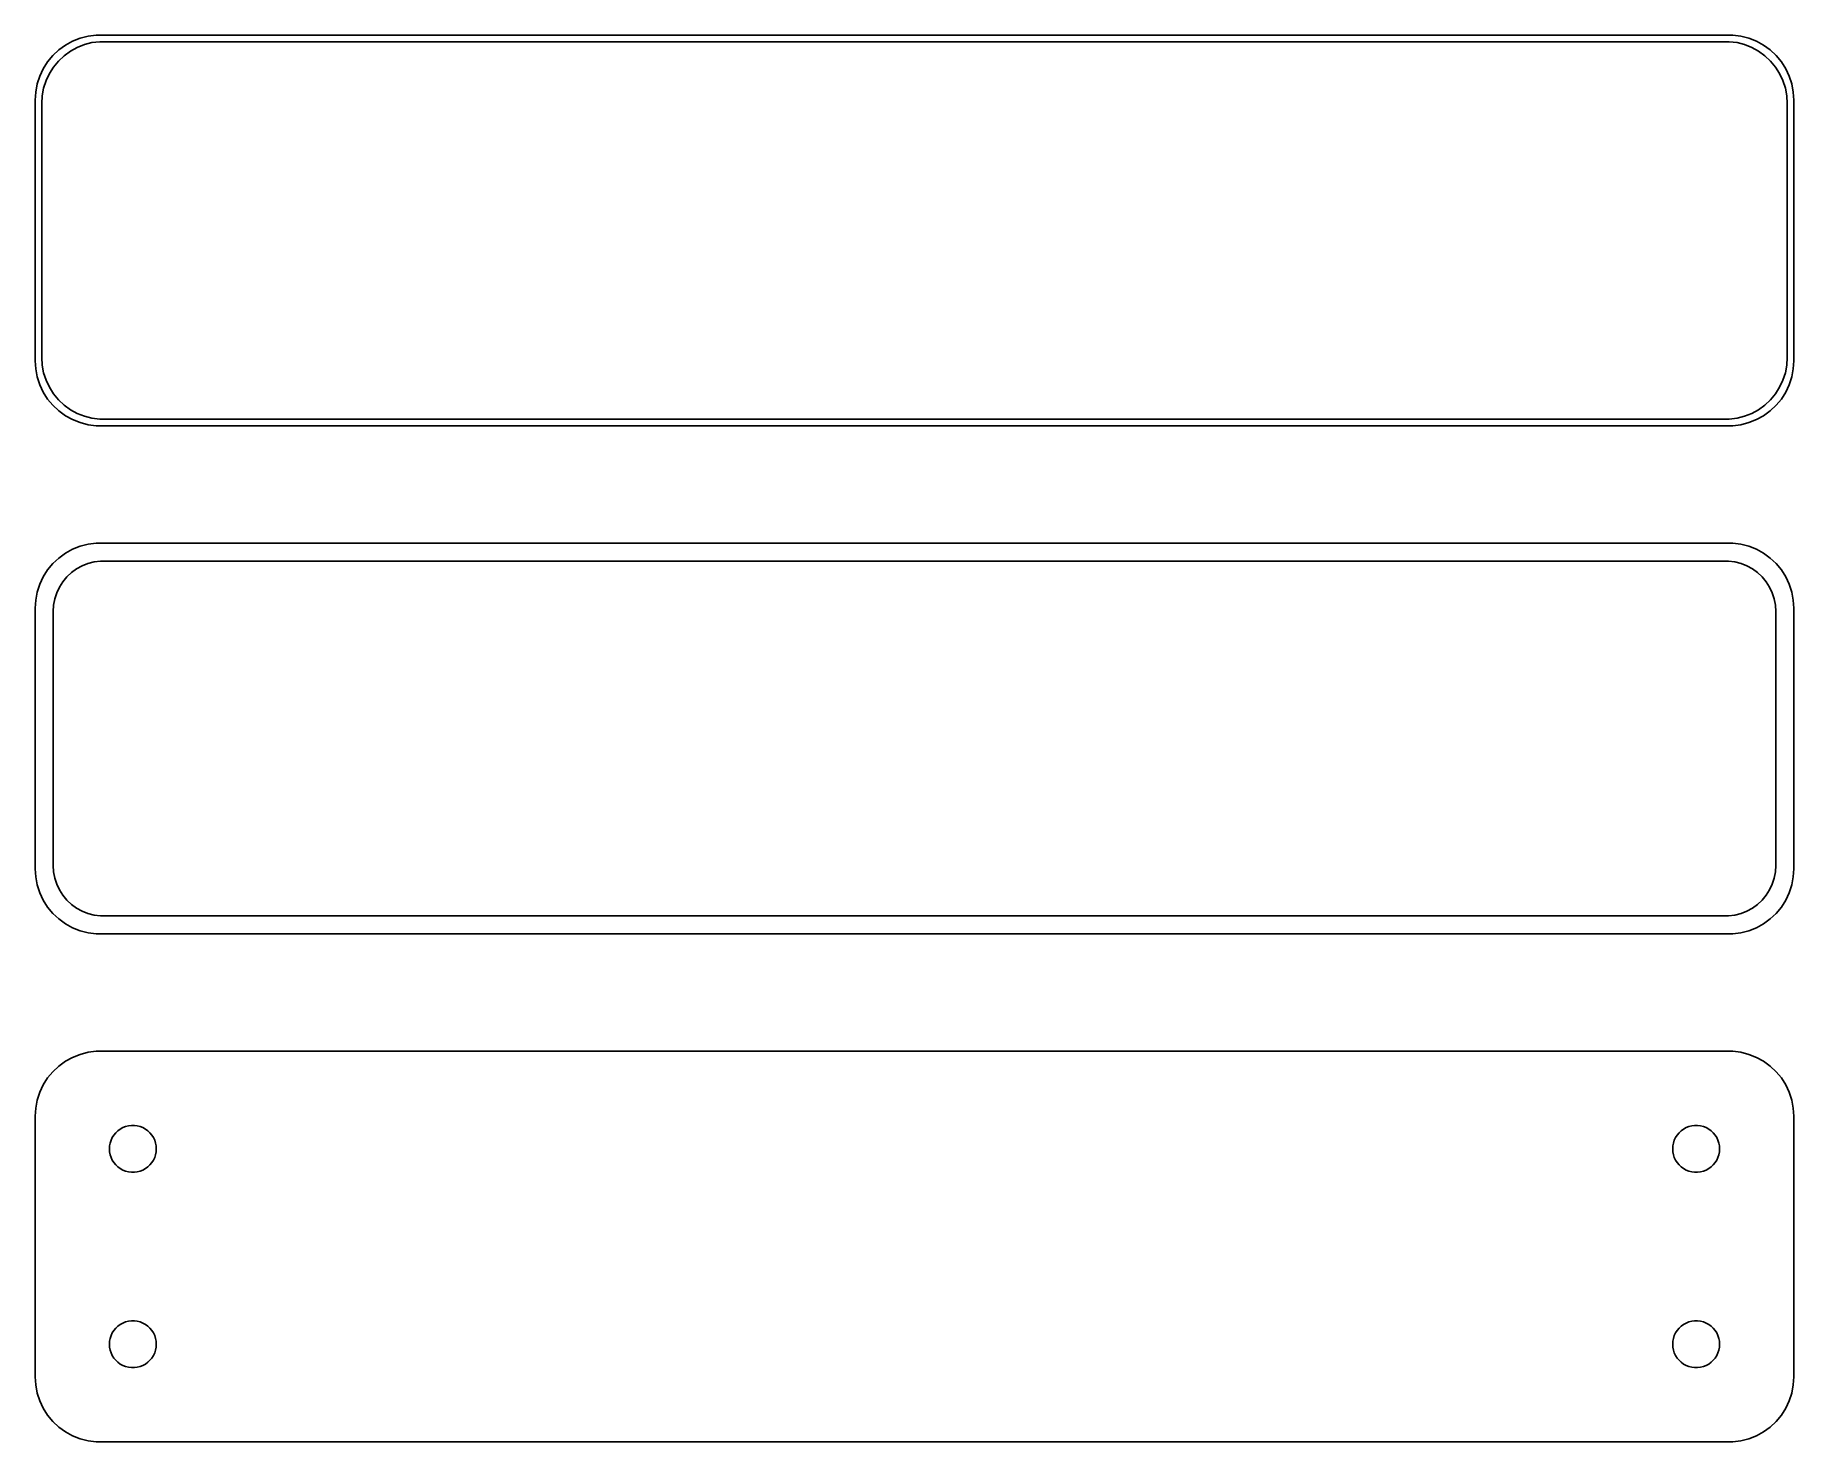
# Model space of a CAD drawing. Header units: metres. Extents: x -68 to 68, y 63 to 171.
import ezdxf

# ---------------------------------------------------------------- set-up
doc = ezdxf.new("R2010")
doc.units = ezdxf.units.M

msp = doc.modelspace()

# ---------------------------------------------------------------- linework, layer by layer
for p, q in [((-65.1791, 170.222), (-65.6871, 169.853)), ((-64.6289, 170.524), (-65.1791, 170.222)), ((-64.0451, 170.755), (-64.6289, 170.524)), ((-64.2724, 170.048), (-63.7178, 170.268)), ((-63.4369, 170.911), (-64.0451, 170.755)), ((-63.7178, 170.268), (-63.1401, 170.416)), ((-62.8139, 170.99), (-63.4369, 170.911)), ((-63.1401, 170.416), (-62.5482, 170.491)), ((62.8139, 170.99), (-62.8139, 170.99)), ((-62.5482, 170.491), (62.5482, 170.491)), ((62.5482, 170.491), (63.1401, 170.416)), ((63.4369, 170.911), (62.8139, 170.99)), ((63.1401, 170.416), (63.7178, 170.268)), ((64.0451, 170.755), (63.4369, 170.911)), ((63.7178, 170.268), (64.2724, 170.048)), ((64.6289, 170.524), (64.0451, 170.755)), ((65.1791, 170.222), (64.6289, 170.524)), ((65.6871, 169.853), (65.1791, 170.222)), ((-66.5451, 168.939), (-66.8815, 168.409)), ((-66.1448, 169.423), (-66.5451, 168.939)), ((-65.6871, 169.853), (-66.1448, 169.423)), ((-66.0928, 168.542), (-65.7126, 169.002)), ((-65.7126, 169.002), (-65.2778, 169.41)), ((-65.2778, 169.41), (-64.7952, 169.761)), ((-64.7952, 169.761), (-64.2724, 170.048)), ((64.2724, 170.048), (64.7952, 169.761)), ((64.7952, 169.761), (65.2778, 169.41)), ((65.2778, 169.41), (65.7126, 169.002)), ((66.1448, 169.423), (65.6871, 169.853)), ((65.7126, 169.002), (66.0928, 168.542)), ((66.5451, 168.939), (66.1448, 169.423)), ((66.8815, 168.409), (66.5451, 168.939)), ((-67.1489, 167.841), (-67.3429, 167.243)), ((-66.8815, 168.409), (-67.1489, 167.841)), ((-66.8508, 166.931), (-66.6664, 167.499)), ((-66.6664, 167.499), (-66.4125, 168.038)), ((-66.4125, 168.038), (-66.0928, 168.542)), ((66.0928, 168.542), (66.4125, 168.038)), ((66.4125, 168.038), (66.6664, 167.499)), ((66.6664, 167.499), (66.8508, 166.931)), ((67.1489, 167.841), (66.8815, 168.409)), ((67.3429, 167.243), (67.1489, 167.841)), ((-67.4606, 166.627), (-67.5, 166)), ((-67.3429, 167.243), (-67.4606, 166.627)), ((-67, 165.75), (-66.9625, 166.345)), ((-66.9625, 166.345), (-66.8508, 166.931)), ((66.8508, 166.931), (66.9625, 166.345)), ((66.9625, 166.345), (67, 165.75)), ((67.4606, 166.627), (67.3429, 167.243)), ((67.5, 166), (67.4606, 166.627)), ((-67.5, 166), (-67.5, 146)), ((-67, 146.25), (-67, 165.75)), ((67, 165.75), (67, 146.25)), ((67.5, 146), (67.5, 166)), ((-67.5, 146), (-67.4606, 145.373)), ((-66.9625, 145.655), (-67, 146.25)), ((67, 146.25), (66.9625, 145.655)), ((67.4606, 145.373), (67.5, 146)), ((-67.4606, 145.373), (-67.3429, 144.757)), ((-67.3429, 144.757), (-67.1489, 144.159)), ((-66.8508, 145.069), (-66.9625, 145.655)), ((-66.6664, 144.501), (-66.8508, 145.069)), ((-66.4125, 143.962), (-66.6664, 144.501)), ((66.6664, 144.501), (66.4125, 143.962)), ((66.8508, 145.069), (66.6664, 144.501)), ((66.9625, 145.655), (66.8508, 145.069)), ((67.1489, 144.159), (67.3429, 144.757)), ((67.3429, 144.757), (67.4606, 145.373)), ((-67.1489, 144.159), (-66.8815, 143.591)), ((-66.8815, 143.591), (-66.5451, 143.061)), ((-66.0928, 143.458), (-66.4125, 143.962)), ((-65.7126, 142.998), (-66.0928, 143.458)), ((66.0928, 143.458), (65.7126, 142.998)), ((66.4125, 143.962), (66.0928, 143.458)), ((66.5451, 143.061), (66.8815, 143.591)), ((66.8815, 143.591), (67.1489, 144.159)), ((-66.5451, 143.061), (-66.1448, 142.577)), ((-66.1448, 142.577), (-65.6871, 142.147)), ((-65.2778, 142.59), (-65.7126, 142.998)), ((-65.6871, 142.147), (-65.1791, 141.778)), ((-64.7952, 142.239), (-65.2778, 142.59)), ((-65.1791, 141.778), (-64.6289, 141.476)), ((-64.2724, 141.952), (-64.7952, 142.239)), ((-63.7178, 141.732), (-64.2724, 141.952)), ((64.2724, 141.952), (63.7178, 141.732)), ((64.7952, 142.239), (64.2724, 141.952)), ((64.6289, 141.476), (65.1791, 141.778)), ((65.2778, 142.59), (64.7952, 142.239)), ((65.1791, 141.778), (65.6871, 142.147)), ((65.7126, 142.998), (65.2778, 142.59)), ((65.6871, 142.147), (66.1448, 142.577)), ((66.1448, 142.577), (66.5451, 143.061)), ((-64.6289, 141.476), (-64.0451, 141.245)), ((-64.0451, 141.245), (-63.4369, 141.089)), ((-63.1401, 141.584), (-63.7178, 141.732)), ((-63.4369, 141.089), (-62.8139, 141.01)), ((-62.5482, 141.509), (-63.1401, 141.584)), ((-62.8139, 141.01), (62.8139, 141.01)), ((62.5482, 141.509), (-62.5482, 141.509)), ((63.1401, 141.584), (62.5482, 141.509)), ((62.8139, 141.01), (63.4369, 141.089)), ((63.7178, 141.732), (63.1401, 141.584)), ((63.4369, 141.089), (64.0451, 141.245)), ((64.0451, 141.245), (64.6289, 141.476)), ((-65.1791, 131.222), (-65.6871, 130.853)), ((-64.6289, 131.524), (-65.1791, 131.222)), ((-64.0451, 131.755), (-64.6289, 131.524)), ((-63.4369, 131.911), (-64.0451, 131.755)), ((-62.8139, 131.99), (-63.4369, 131.911)), ((62.8139, 131.99), (-62.8139, 131.99)), ((63.4369, 131.911), (62.8139, 131.99)), ((64.0451, 131.755), (63.4369, 131.911)), ((64.6289, 131.524), (64.0451, 131.755)), ((65.1791, 131.222), (64.6289, 131.524)), ((65.6871, 130.853), (65.1791, 131.222)), ((-66.5451, 129.939), (-66.8815, 129.409)), ((-66.1448, 130.423), (-66.5451, 129.939)), ((-65.6871, 130.853), (-66.1448, 130.423)), ((-65.0707, 129.399), (-64.7165, 129.731)), ((-64.7165, 129.731), (-64.3234, 130.017)), ((-64.3234, 130.017), (-63.8975, 130.251)), ((-63.8975, 130.251), (-63.4457, 130.43)), ((-63.4457, 130.43), (-62.9751, 130.551)), ((-62.9751, 130.551), (-62.493, 130.612)), ((-62.493, 130.612), (62.493, 130.612)), ((62.493, 130.612), (62.9751, 130.551)), ((62.9751, 130.551), (63.4457, 130.43)), ((63.4457, 130.43), (63.8975, 130.251)), ((63.8975, 130.251), (64.3234, 130.017)), ((64.3234, 130.017), (64.7165, 129.731)), ((64.7165, 129.731), (65.0707, 129.399)), ((66.1448, 130.423), (65.6871, 130.853)), ((66.5451, 129.939), (66.1448, 130.423)), ((66.8815, 129.409), (66.5451, 129.939)), ((-67.1489, 128.841), (-67.3429, 128.243)), ((-66.8815, 129.409), (-67.1489, 128.841)), ((-65.8477, 128.174), (-65.6408, 128.614)), ((-65.6408, 128.614), (-65.3805, 129.024)), ((-65.3805, 129.024), (-65.0707, 129.399)), ((65.0707, 129.399), (65.3805, 129.024)), ((65.3805, 129.024), (65.6408, 128.614)), ((65.6408, 128.614), (65.8477, 128.174)), ((67.1489, 128.841), (66.8815, 129.409)), ((67.3429, 128.243), (67.1489, 128.841)), ((-67.4606, 127.627), (-67.5, 127)), ((-67.5, 127), (-67.5, 107)), ((-67.3429, 128.243), (-67.4606, 127.627)), ((-66.1195, 126.75), (-66.089, 127.235)), ((-66.089, 127.235), (-65.9979, 127.712)), ((-65.9979, 127.712), (-65.8477, 128.174)), ((65.8477, 128.174), (65.9979, 127.712)), ((65.9979, 127.712), (66.089, 127.235)), ((66.089, 127.235), (66.1195, 126.75)), ((67.4606, 127.627), (67.3429, 128.243)), ((67.5, 127), (67.4606, 127.627)), ((67.5, 107), (67.5, 127)), ((-66.1195, 107.25), (-66.1195, 126.75)), ((66.1195, 126.75), (66.1195, 107.25)), ((-67.5, 107), (-67.4606, 106.373)), ((-66.089, 106.765), (-66.1195, 107.25)), ((-65.9979, 106.288), (-66.089, 106.765)), ((66.089, 106.765), (65.9979, 106.288)), ((66.1195, 107.25), (66.089, 106.765)), ((67.4606, 106.373), (67.5, 107)), ((-67.4606, 106.373), (-67.3429, 105.757)), ((-67.3429, 105.757), (-67.1489, 105.159)), ((-65.8477, 105.826), (-65.9979, 106.288)), ((-65.6408, 105.386), (-65.8477, 105.826)), ((-65.3805, 104.976), (-65.6408, 105.386)), ((65.6408, 105.386), (65.3805, 104.976)), ((65.8477, 105.826), (65.6408, 105.386)), ((65.9979, 106.288), (65.8477, 105.826)), ((67.1489, 105.159), (67.3429, 105.757)), ((67.3429, 105.757), (67.4606, 106.373)), ((-67.1489, 105.159), (-66.8815, 104.591)), ((-66.8815, 104.591), (-66.5451, 104.061)), ((-66.5451, 104.061), (-66.1448, 103.577)), ((-65.0707, 104.601), (-65.3805, 104.976)), ((-64.7165, 104.269), (-65.0707, 104.601)), ((-64.3234, 103.983), (-64.7165, 104.269)), ((-63.8975, 103.749), (-64.3234, 103.983)), ((64.3234, 103.983), (63.8975, 103.749)), ((64.7165, 104.269), (64.3234, 103.983)), ((65.0707, 104.601), (64.7165, 104.269)), ((65.3805, 104.976), (65.0707, 104.601)), ((66.1448, 103.577), (66.5451, 104.061)), ((66.5451, 104.061), (66.8815, 104.591)), ((66.8815, 104.591), (67.1489, 105.159)), ((-66.1448, 103.577), (-65.6871, 103.147)), ((-65.6871, 103.147), (-65.1791, 102.778)), ((-65.1791, 102.778), (-64.6289, 102.476)), ((-63.4457, 103.57), (-63.8975, 103.749)), ((-62.9751, 103.449), (-63.4457, 103.57)), ((-62.493, 103.388), (-62.9751, 103.449)), ((62.493, 103.388), (-62.493, 103.388)), ((62.9751, 103.449), (62.493, 103.388)), ((63.4457, 103.57), (62.9751, 103.449)), ((63.8975, 103.749), (63.4457, 103.57)), ((64.6289, 102.476), (65.1791, 102.778)), ((65.1791, 102.778), (65.6871, 103.147)), ((65.6871, 103.147), (66.1448, 103.577)), ((-64.6289, 102.476), (-64.0451, 102.245)), ((-64.0451, 102.245), (-63.4369, 102.089)), ((-63.4369, 102.089), (-62.8139, 102.01)), ((-62.8139, 102.01), (62.8139, 102.01)), ((62.8139, 102.01), (63.4369, 102.089)), ((63.4369, 102.089), (64.0451, 102.245)), ((64.0451, 102.245), (64.6289, 102.476)), ((-65.6871, 91.8526), (-66.1448, 91.4227)), ((-65.1791, 92.2216), (-65.6871, 91.8526)), ((-64.6289, 92.5241), (-65.1791, 92.2216)), ((-64.0451, 92.7553), (-64.6289, 92.5241)), ((-63.4369, 92.9114), (-64.0451, 92.7553)), ((-62.8139, 92.9901), (-63.4369, 92.9114)), ((62.8139, 92.9901), (-62.8139, 92.9901)), ((63.4369, 92.9114), (62.8139, 92.9901)), ((64.0451, 92.7553), (63.4369, 92.9114)), ((64.6289, 92.5241), (64.0451, 92.7553)), ((65.1791, 92.2216), (64.6289, 92.5241)), ((65.6871, 91.8526), (65.1791, 92.2216)), ((66.1448, 91.4227), (65.6871, 91.8526)), ((-66.5451, 90.9389), (-66.8815, 90.4088)), ((-66.1448, 91.4227), (-66.5451, 90.9389)), ((66.5451, 90.9389), (66.1448, 91.4227)), ((66.8815, 90.4088), (66.5451, 90.9389)), ((-67.3429, 89.2434), (-67.4606, 88.6267)), ((-67.1489, 89.8406), (-67.3429, 89.2434)), ((-66.8815, 90.4088), (-67.1489, 89.8406)), ((67.1489, 89.8406), (66.8815, 90.4088)), ((67.3429, 89.2434), (67.1489, 89.8406)), ((67.4606, 88.6267), (67.3429, 89.2434)), ((-67.4606, 88.6267), (-67.5, 88)), ((-67.5, 88), (-67.5, 68)), ((67.5, 88), (67.4606, 88.6267)), ((67.5, 68), (67.5, 88)), ((-61.5773, 86.3671), (-61.4562, 86.558)), ((-61.4562, 86.558), (-61.3121, 86.7322)), ((-61.3121, 86.7322), (-61.1474, 86.8869)), ((-61.1474, 86.8869), (-60.9645, 87.0198)), ((-60.9645, 87.0198), (-60.7664, 87.1287)), ((-60.7664, 87.1287), (-60.5562, 87.2119)), ((-60.5562, 87.2119), (-60.3373, 87.2681)), ((-60.3373, 87.2681), (-60.113, 87.2964)), ((-60.113, 87.2964), (-59.887, 87.2964)), ((-59.887, 87.2964), (-59.6627, 87.2681)), ((-59.6627, 87.2681), (-59.4438, 87.2119)), ((-59.4438, 87.2119), (-59.2336, 87.1287)), ((-59.2336, 87.1287), (-59.0355, 87.0198)), ((-59.0355, 87.0198), (-58.8526, 86.8869)), ((-58.8526, 86.8869), (-58.6879, 86.7322)), ((-58.6879, 86.7322), (-58.5438, 86.558)), ((-58.5438, 86.558), (-58.4226, 86.3671)), ((58.4226, 86.3671), (58.5438, 86.558)), ((58.5438, 86.558), (58.6879, 86.7322)), ((58.6879, 86.7322), (58.8526, 86.8869)), ((58.8526, 86.8869), (59.0355, 87.0198)), ((59.0355, 87.0198), (59.2336, 87.1287)), ((59.2336, 87.1287), (59.4438, 87.2119)), ((59.4438, 87.2119), (59.6627, 87.2681)), ((59.6627, 87.2681), (59.887, 87.2964)), ((59.887, 87.2964), (60.113, 87.2964)), ((60.113, 87.2964), (60.3373, 87.2681)), ((60.3373, 87.2681), (60.5562, 87.2119)), ((60.5562, 87.2119), (60.7664, 87.1287)), ((60.7664, 87.1287), (60.9645, 87.0198)), ((60.9645, 87.0198), (61.1474, 86.8869)), ((61.1474, 86.8869), (61.3121, 86.7322)), ((61.3121, 86.7322), (61.4562, 86.558)), ((61.4562, 86.558), (61.5773, 86.3671)), ((-61.8, 85.5), (-61.7858, 85.7256)), ((-61.7858, 85.2744), (-61.8, 85.5)), ((-61.7858, 85.7256), (-61.7434, 85.9476)), ((-61.7434, 85.0524), (-61.7858, 85.2744)), ((-61.7434, 85.9476), (-61.6736, 86.1626)), ((-61.6736, 84.8374), (-61.7434, 85.0524)), ((-61.6736, 86.1626), (-61.5773, 86.3671)), ((-58.4226, 86.3671), (-58.3264, 86.1626)), ((-58.3264, 86.1626), (-58.2565, 85.9476)), ((-58.2565, 85.0524), (-58.3264, 84.8374)), ((-58.2565, 85.9476), (-58.2142, 85.7256)), ((-58.2142, 85.2744), (-58.2565, 85.0524)), ((-58.2142, 85.7256), (-58.2, 85.5)), ((-58.2, 85.5), (-58.2142, 85.2744)), ((58.2, 85.5), (58.2142, 85.7256)), ((58.2142, 85.2744), (58.2, 85.5)), ((58.2142, 85.7256), (58.2565, 85.9476)), ((58.2565, 85.0524), (58.2142, 85.2744)), ((58.2565, 85.9476), (58.3264, 86.1626)), ((58.3264, 84.8374), (58.2565, 85.0524)), ((58.3264, 86.1626), (58.4226, 86.3671)), ((61.5773, 86.3671), (61.6736, 86.1626)), ((61.6736, 86.1626), (61.7434, 85.9476)), ((61.7434, 85.0524), (61.6736, 84.8374)), ((61.7434, 85.9476), (61.7858, 85.7256)), ((61.7858, 85.2744), (61.7434, 85.0524)), ((61.7858, 85.7256), (61.8, 85.5)), ((61.8, 85.5), (61.7858, 85.2744)), ((-61.5773, 84.6328), (-61.6736, 84.8374)), ((-61.4562, 84.442), (-61.5773, 84.6328)), ((-61.3121, 84.2678), (-61.4562, 84.442)), ((-61.1474, 84.1131), (-61.3121, 84.2678)), ((-60.9645, 83.9802), (-61.1474, 84.1131)), ((-60.7664, 83.8713), (-60.9645, 83.9802)), ((-60.5562, 83.7881), (-60.7664, 83.8713)), ((-60.3373, 83.7319), (-60.5562, 83.7881)), ((-60.113, 83.7036), (-60.3373, 83.7319)), ((-59.887, 83.7036), (-60.113, 83.7036)), ((-59.6627, 83.7319), (-59.887, 83.7036)), ((-59.4438, 83.7881), (-59.6627, 83.7319)), ((-59.2336, 83.8713), (-59.4438, 83.7881)), ((-59.0355, 83.9802), (-59.2336, 83.8713)), ((-58.8526, 84.1131), (-59.0355, 83.9802)), ((-58.6879, 84.2678), (-58.8526, 84.1131)), ((-58.5438, 84.442), (-58.6879, 84.2678)), ((-58.4226, 84.6328), (-58.5438, 84.442)), ((-58.3264, 84.8374), (-58.4226, 84.6328)), ((58.4226, 84.6328), (58.3264, 84.8374)), ((58.5438, 84.442), (58.4226, 84.6328)), ((58.6879, 84.2678), (58.5438, 84.442)), ((58.8526, 84.1131), (58.6879, 84.2678)), ((59.0355, 83.9802), (58.8526, 84.1131)), ((59.2336, 83.8713), (59.0355, 83.9802)), ((59.4438, 83.7881), (59.2336, 83.8713)), ((59.6627, 83.7319), (59.4438, 83.7881)), ((59.887, 83.7036), (59.6627, 83.7319)), ((60.113, 83.7036), (59.887, 83.7036)), ((60.3373, 83.7319), (60.113, 83.7036)), ((60.5562, 83.7881), (60.3373, 83.7319)), ((60.7664, 83.8713), (60.5562, 83.7881)), ((60.9645, 83.9802), (60.7664, 83.8713)), ((61.1474, 84.1131), (60.9645, 83.9802)), ((61.3121, 84.2678), (61.1474, 84.1131)), ((61.4562, 84.442), (61.3121, 84.2678)), ((61.5773, 84.6328), (61.4562, 84.442)), ((61.6736, 84.8374), (61.5773, 84.6328)), ((-61.5773, 71.3672), (-61.4562, 71.558)), ((-61.4562, 71.558), (-61.3121, 71.7322)), ((-61.3121, 71.7322), (-61.1474, 71.8869)), ((-61.1474, 71.8869), (-60.9645, 72.0198)), ((-60.9645, 72.0198), (-60.7664, 72.1287)), ((-60.7664, 72.1287), (-60.5562, 72.2119)), ((-60.5562, 72.2119), (-60.3373, 72.2681)), ((-60.3373, 72.2681), (-60.113, 72.2964)), ((-60.113, 72.2964), (-59.887, 72.2964)), ((-59.887, 72.2964), (-59.6627, 72.2681)), ((-59.6627, 72.2681), (-59.4438, 72.2119)), ((-59.4438, 72.2119), (-59.2336, 72.1287)), ((-59.2336, 72.1287), (-59.0355, 72.0198)), ((-59.0355, 72.0198), (-58.8526, 71.8869)), ((-58.8526, 71.8869), (-58.6879, 71.7322)), ((-58.6879, 71.7322), (-58.5438, 71.558)), ((-58.5438, 71.558), (-58.4226, 71.3672)), ((58.4226, 71.3672), (58.5438, 71.558)), ((58.5438, 71.558), (58.6879, 71.7322)), ((58.6879, 71.7322), (58.8526, 71.8869)), ((58.8526, 71.8869), (59.0355, 72.0198)), ((59.0355, 72.0198), (59.2336, 72.1287)), ((59.2336, 72.1287), (59.4438, 72.2119)), ((59.4438, 72.2119), (59.6627, 72.2681)), ((59.6627, 72.2681), (59.887, 72.2964)), ((59.887, 72.2964), (60.113, 72.2964)), ((60.113, 72.2964), (60.3373, 72.2681)), ((60.3373, 72.2681), (60.5562, 72.2119)), ((60.5562, 72.2119), (60.7664, 72.1287)), ((60.7664, 72.1287), (60.9645, 72.0198)), ((60.9645, 72.0198), (61.1474, 71.8869)), ((61.1474, 71.8869), (61.3121, 71.7322)), ((61.3121, 71.7322), (61.4562, 71.558)), ((61.4562, 71.558), (61.5773, 71.3672)), ((-61.8, 70.5), (-61.7858, 70.7256)), ((-61.7858, 70.2744), (-61.8, 70.5)), ((-61.7858, 70.7256), (-61.7434, 70.9476)), ((-61.7434, 70.0524), (-61.7858, 70.2744)), ((-61.7434, 70.9476), (-61.6736, 71.1626)), ((-61.6736, 71.1626), (-61.5773, 71.3672)), ((-58.4226, 71.3672), (-58.3264, 71.1626)), ((-58.3264, 71.1626), (-58.2565, 70.9476)), ((-58.2565, 70.9476), (-58.2142, 70.7256)), ((-58.2142, 70.2744), (-58.2565, 70.0524)), ((-58.2142, 70.7256), (-58.2, 70.5)), ((-58.2, 70.5), (-58.2142, 70.2744)), ((58.2, 70.5), (58.2142, 70.7256)), ((58.2142, 70.2744), (58.2, 70.5)), ((58.2142, 70.7256), (58.2565, 70.9476)), ((58.2565, 70.0524), (58.2142, 70.2744)), ((58.2565, 70.9476), (58.3264, 71.1626)), ((58.3264, 71.1626), (58.4226, 71.3672)), ((61.5773, 71.3672), (61.6736, 71.1626)), ((61.6736, 71.1626), (61.7434, 70.9476)), ((61.7434, 70.9476), (61.7858, 70.7256)), ((61.7858, 70.2744), (61.7434, 70.0524)), ((61.7858, 70.7256), (61.8, 70.5)), ((61.8, 70.5), (61.7858, 70.2744)), ((-61.6736, 69.8374), (-61.7434, 70.0524)), ((-61.5773, 69.6329), (-61.6736, 69.8374)), ((-61.4562, 69.442), (-61.5773, 69.6329)), ((-61.3121, 69.2678), (-61.4562, 69.442)), ((-61.1474, 69.1131), (-61.3121, 69.2678)), ((-60.9645, 68.9802), (-61.1474, 69.1131)), ((-60.7664, 68.8713), (-60.9645, 68.9802)), ((-60.5562, 68.7881), (-60.7664, 68.8713)), ((-59.2336, 68.8713), (-59.4438, 68.7881)), ((-59.0355, 68.9802), (-59.2336, 68.8713)), ((-58.8526, 69.1131), (-59.0355, 68.9802)), ((-58.6879, 69.2678), (-58.8526, 69.1131)), ((-58.5438, 69.442), (-58.6879, 69.2678)), ((-58.4226, 69.6329), (-58.5438, 69.442)), ((-58.3264, 69.8374), (-58.4226, 69.6329)), ((-58.2565, 70.0524), (-58.3264, 69.8374)), ((58.3264, 69.8374), (58.2565, 70.0524)), ((58.4226, 69.6329), (58.3264, 69.8374)), ((58.5438, 69.442), (58.4226, 69.6329)), ((58.6879, 69.2678), (58.5438, 69.442)), ((58.8526, 69.1131), (58.6879, 69.2678)), ((59.0355, 68.9802), (58.8526, 69.1131)), ((59.2336, 68.8713), (59.0355, 68.9802)), ((59.4438, 68.7881), (59.2336, 68.8713)), ((60.7664, 68.8713), (60.5562, 68.7881)), ((60.9645, 68.9802), (60.7664, 68.8713)), ((61.1474, 69.1131), (60.9645, 68.9802)), ((61.3121, 69.2678), (61.1474, 69.1131)), ((61.4562, 69.442), (61.3121, 69.2678)), ((61.5773, 69.6329), (61.4562, 69.442)), ((61.6736, 69.8374), (61.5773, 69.6329)), ((61.7434, 70.0524), (61.6736, 69.8374)), ((-67.5, 68), (-67.4606, 67.3733)), ((-60.3373, 68.7319), (-60.5562, 68.7881)), ((-60.113, 68.7036), (-60.3373, 68.7319)), ((-59.887, 68.7036), (-60.113, 68.7036)), ((-59.6627, 68.7319), (-59.887, 68.7036)), ((-59.4438, 68.7881), (-59.6627, 68.7319)), ((59.6627, 68.7319), (59.4438, 68.7881)), ((59.887, 68.7036), (59.6627, 68.7319)), ((60.113, 68.7036), (59.887, 68.7036)), ((60.3373, 68.7319), (60.113, 68.7036)), ((60.5562, 68.7881), (60.3373, 68.7319)), ((67.4606, 67.3733), (67.5, 68)), ((-67.4606, 67.3733), (-67.3429, 66.7566)), ((-67.3429, 66.7566), (-67.1489, 66.1594)), ((-67.1489, 66.1594), (-66.8815, 65.5912)), ((66.8815, 65.5912), (67.1489, 66.1594)), ((67.1489, 66.1594), (67.3429, 66.7566)), ((67.3429, 66.7566), (67.4606, 67.3733)), ((-66.8815, 65.5912), (-66.5451, 65.0611)), ((-66.5451, 65.0611), (-66.1448, 64.5773)), ((66.1448, 64.5773), (66.5451, 65.0611)), ((66.5451, 65.0611), (66.8815, 65.5912)), ((-66.1448, 64.5773), (-65.6871, 64.1474)), ((-65.6871, 64.1474), (-65.1791, 63.7784)), ((-65.1791, 63.7784), (-64.6289, 63.4759)), ((-64.6289, 63.4759), (-64.0451, 63.2447)), ((64.0451, 63.2447), (64.6289, 63.4759)), ((64.6289, 63.4759), (65.1791, 63.7784)), ((65.1791, 63.7784), (65.6871, 64.1474)), ((65.6871, 64.1474), (66.1448, 64.5773)), ((-64.0451, 63.2447), (-63.4369, 63.0886)), ((-63.4369, 63.0886), (-62.8139, 63.0099)), ((-62.8139, 63.0099), (62.8139, 63.0099)), ((62.8139, 63.0099), (63.4369, 63.0886)), ((63.4369, 63.0886), (64.0451, 63.2447))]:
    msp.add_line(p, q)

doc.saveas('drawing.dxf')
